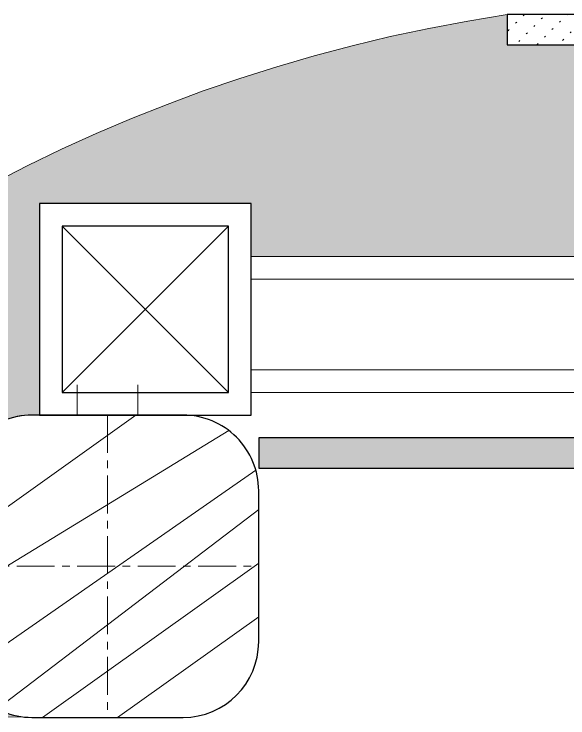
# Model space of a CAD drawing. Header units: millimetres. Extents: x -125260 to 100587, y -21016 to 10224.
# Drawn here: x -119367 to -115704, y -1004 to 3653 of the extents above; entities that cross this region are included whole.
import ezdxf

# ---------------------------------------------------------------- set-up
doc = ezdxf.new("R2010")
doc.units = ezdxf.units.MM
doc.header["$LTSCALE"] = 100
doc.header["$MEASUREMENT"] = 0
doc.linetypes.add('CENTER', pattern=[2, 1.25, -0.25, 0.25, -0.25])
for name, color, linetype, lineweight in [('1', 1, 'Continuous', 18), ('8', 251, 'Continuous', 0), ('AXIS', 10, 'CENTER', 5), ('CON-VIEW', 90, 'Continuous', 30), ('HATCH', 8, 'Continuous', 9)]:
    doc.layers.add(name, color=color, linetype=linetype, lineweight=lineweight)

msp = doc.modelspace()

# ---------------------------------------------------------------- hatches: boundary and pattern name
at = {"layer": '8'}
h = msp.add_hatch(dxfattribs=at)
h.set_pattern_fill('GRASS', color=256, scale=10, angle=298.9)
h.set_pattern_definition([(28.89999999999996, (0, 0), (70.437921930418, 244.0379051269747), [47.625, -311.5852448]), (343.9, (0, 0), (70.43792193880407, 244.0379051560289), [47.625, -206.375]), (73.89999999999996, (0, 0), (-244.0379051560288, 70.43792193880408), [47.62499999999998, -206.3749999999999])])
edge = h.paths.add_edge_path()
edge.add_line((84013.26528787613, -2501.168292760849), (72238.6568248272, -7419.06239593029))
edge.add_line((72238.6568248272, -7419.06239593029), (71500.02111554146, -7433.235993742943))
edge.add_line((71500.02111554146, -7433.235993742943), (71500.02111554146, -7493.355104088783))
edge.add_line((71500.02111554146, -7493.355104088783), (71500.02111577988, -7693.353696584702))
edge.add_line((71500.02111577988, -7693.353696584702), (68200.02111935616, -7693.475291728973))
edge.add_line((68200.02111935616, -7693.475291728973), (68200.0211212635, -7493.475290775299))
edge.add_line((68200.0211212635, -7493.475290775299), (7400.021113157272, -7496.115866184235))
edge.add_line((7400.021113157272, -7496.115866184235), (7400.02109336853, -11050.0001680851))
edge.add_line((7400.02109336853, -11050.0001680851), (-38314.97889947891, -11049.99986755848))
edge.add_line((-38314.97889947891, -11049.99986755848), (-38314.97887969017, -7498.147111773491))
edge.add_line((-38314.97887969017, -7498.147111773491), (-72438.87891340256, -7499.583283185959))
edge.add_line((-72438.87891340256, -7499.583283185959), (-72438.878937006, -11000.20302522182))
edge.add_line((-72438.878937006, -11000.20302522182), (-119747.7458276749, -11000.20261752605))
edge.add_line((-119747.7458276749, -11000.20261752605), (-119747.7458200455, -10500.20261287689))
edge.add_line((-119747.7458200455, -10500.20261287689), (-119747.7457618713, -1000.202613949776))
edge.add_line((-119747.7457618713, -1000.202613949776), (-119314.2249376621, -996.3068087092943))
edge.add_arc((-119249.4961795634, -500.5143218379377), 500.000002163096, 179.9999992584559, 262.56175464530475, ccw=False)
edge.add_line((-119749.4961817265, -500.514315366745), (-119749.4961764084, 499.4856820454916))
edge.add_arc((-119249.4961799447, 499.4856761139198), 499.9999964636227, 84.26082891836921, 179.9999993202919, ccw=False)
edge.add_line((-119199.4961750507, 996.9793906211853), (-119199.496165514, 2399.485680103302))
edge.add_line((-119199.496165514, 2399.485680103302), (-117799.4961624146, 2399.485674977303))
edge.add_line((-117799.4961624146, 2399.485674977303), (-117799.4961657524, 2049.512160778046))
edge.add_line((-117799.4961657524, 2049.512160778046), (-113341.225207639, 2049.512129419654))
edge.add_arc((-115647.8087369163, 849.5121491730206), 2600.062985799594, 27.48570364628458, 90.3988013827072)
edge.add_line((-115665.9060618877, 3449.512152433395), (-116106.6570737362, 3449.512151837349))
edge.add_line((-116106.6570737362, 3449.512151837349), (-116106.6570736925, 3649.512148547674))
edge.add_arc((-114487.0617520463, -6997.906590589138), 10769.89390906058, 98.64904924634347, 270.0860920751314)
edge.add_line((-114470.8790214062, -17767.78834164143), (-88510.37006855011, -17776.21907544136))
edge.add_line((-88510.37006855011, -17776.21907544136), (-73230.20852637291, -17500.20280218124))
edge.add_line((-73230.20852637291, -17500.20280218124), (75369.76525259018, -17500.20431089401))
edge.add_line((75369.76525259018, -17500.20431089401), (90337.26889181137, -10978.82187712193))
edge.add_line((90337.26889181137, -10978.82187712193), (90737.32031178474, -2552.32080078125))
edge.add_line((90737.32031178474, -2552.32080078125), (84013.26528787613, -2501.168292760849))
h = msp.add_hatch(dxfattribs=at)
h.set_pattern_fill('ACAD_ISO07W100', color=256, scale=19.99999999999999, angle=44.99999963163641)
h.set_pattern_definition([(44.99999963163643, (0.02116959336854052, -0.000108757521957159), (-70.71067766404465, 70.71067857326481), [9.99999999999988, -59.99999999999912])])
edge = h.paths.add_edge_path()
edge.add_arc((-115647.8087300322, 849.5121519227876), 2800.062982107615, 359.9999996627017, 450.3842950222928)
edge.add_line((-115666.5892092804, 3649.512151452887), (-116106.6570712328, 3649.512152896787))
edge.add_line((-116106.6570712328, 3649.512152896787), (-116106.6570738071, 3449.512151823554))
edge.add_line((-116106.6570738071, 3449.512151823554), (-115665.9060614066, 3449.512152241601))
edge.add_arc((-115647.8087306236, 849.5121521185674), 2600.062982702774, -3.528095930960262e-07, 90.39880151125152, ccw=False)
edge.add_line((-113047.7457479208, 849.5121361081838), (-112847.7457479246, 849.5121354389121))
h = msp.add_hatch(dxfattribs=at)
h.set_pattern_fill('ACAD_ISO07W100', color=256, scale=19.99999999999999, angle=44.99999963163641)
h.set_pattern_definition([(44.99999963163641, (0.02116959336854052, -0.000108757521957159), (-70.71067766404465, 70.71067857326481), [9.999999999999993, -59.99999999999983])])
h.paths.add_polyline_path([(-117747.7457508084, 649.5121643801103), (-113047.7457492875, 649.5121354192961), (-113047.7458006171, -7400.202670547238), (-112847.745803036, -7400.202671985317), (-112847.745749509, 849.5121263670153), (-117747.7457485496, 849.5121628579218)])
at = {"layer": 'HATCH', "ltscale": 0.5}
h = msp.add_hatch(dxfattribs=at)
h.set_pattern_fill('ANSI31', color=256, scale=99.99999999999996, angle=349.8311383166031, style=0)
h.set_pattern_definition([(34.83113831660312, (-605443054.520737, -1193201900.715936), (-181.3432206817089, 260.6163584903773), [])])
edge = h.paths.add_edge_path()
edge.add_line((-119249.4961848224, -1000.514317843539), (-118249.4961848626, -1000.514324311574))
edge.add_arc((-118249.4961808649, -500.5143231495167), 499.9999999999987, 269.9999996259428, 359.9999996259428)
edge.add_line((-117749.496181942, -500.5143261275371), (-117749.4961753141, 499.485673871699))
edge.add_arc((-118249.4961745507, 499.4856778230169), 499.9999999999987, -3.740574854501104e-07, 89.99999962594278)
edge.add_line((-118249.4961712833, 999.4856776853558), (-119249.4961712432, 999.485684153391))
edge.add_arc((-119249.496176121, 499.4856826876639), 499.9999999999987, 89.99999962594278, 179.9999996259428)
edge.add_line((-119749.4961756701, 499.4856818651315), (-119749.496182298, -500.5143181341045))
edge.add_arc((-119249.4961835193, -500.514318465197), 499.9999999999987, 179.9999996259428, 269.9999996259428)

# ---------------------------------------------------------------- linework, layer by layer
at = {"flags": 128}
msp.add_lwpolyline([(-112847.7457479246, 849.5121354389121, 0.4161794286758063), (-115666.5892092804, 3649.512151452887), (-116106.6570712328, 3649.512152896787), (-116106.6570738071, 3449.512151823554), (-115665.9060614066, 3449.512152241601, -0.416253690500508), (-113047.7457479208, 849.5121361081838)], format="xyb", close=True, dxfattribs=at)
msp.add_lwpolyline([(-119199.4961714384, 999.4856840338325), (-117799.4961723949, 999.4856704383856), (-117799.4961625005, 2399.485675341391), (-119199.4961658874, 2399.485680140031)], close=True, dxfattribs=at)
msp.add_lwpolyline([(-119049.4961705359, 1149.485681892082), (-117949.496171672, 1149.485674984695), (-117949.4961653455, 2249.485665284388), (-119049.4961632704, 2249.485683882842)], close=True)
msp.add_lwpolyline([(-117747.7457508084, 649.5121643801103), (-113047.7457492875, 649.5121354192961), (-113047.7458006171, -7400.202670547238), (-112847.745803036, -7400.202671985317), (-112847.745749509, 849.5121263670153), (-117747.7457485496, 849.5121628579218), (-117747.7457508084, 649.5121643801103)], dxfattribs=at)
at = {"layer": '1'}
for p, q in [((-117949.4961653455, 2249.485665284388), (-119049.4961705359, 1149.485681892082)), ((-119049.4961632704, 2249.485683882842), (-117949.496171672, 1149.485674984695))]:
    msp.add_line(p, q, dxfattribs=at)
at = {"layer": '8', "ltscale": 0.5}
for p, q in [((-118949.4961729177, 999.512171340466), (-118949.4961723822, 1199.48567915085)), ((-118549.4961728921, 999.5121677530115), (-118549.4961726674, 1199.485674358148))]:
    msp.add_line(p, q, dxfattribs=at)
at = {"layer": '8'}
msp.add_lwpolyline([(-38314.97887969017, -7498.147111773491), (-72438.87891340256, -7499.583283185959), (-72438.878937006, -11000.20302522182), (-119747.7458276749, -11000.20261752605), (-119747.7458200455, -10500.20261287689), (-119747.7457618713, -1000.202613949776), (-119314.2249376621, -996.3068087092943, -0.376681009515013), (-119749.4961817265, -500.514315366745), (-119749.4961764084, 499.4856820454916, -0.4438656907996663), (-119199.4961750507, 996.9793906211853), (-119199.496165514, 2399.485680103302), (-117799.4961624146, 2399.485674977303), (-117799.4961657524, 2049.512160778046), (-113341.225207639, 2049.512129419654, 0.2816198690366987), (-115665.9060618877, 3449.512152433395), (-116106.6570737362, 3449.512151837349), (-116106.6570736925, 3649.512148547674, 0.9279331923253711), (-114470.8790214062, -17767.78834164143), (-88510.37006855011, -17776.21907544136), (-73230.20852637291, -17500.20280218124), (75369.76525259018, -17500.20431089401)], format="xyb", dxfattribs=at)
at = {"layer": '8', "ltscale": 5, "flags": 128}
msp.add_lwpolyline([(-117799.4961718945, 1149.512164931919), (-89449.49617209476, 1149.51197847107), (-89449.4961664687, 2049.511977708957), (-117799.4961666859, 2049.512161636085)], close=True, dxfattribs=at)
for points in [[(-117799.4961674678, 1899.512163479929), (-89449.49616752392, 1899.511922881997)], [(-89449.49617104478, 1299.511977300979), (-117799.4961709645, 1299.512134301942)]]:
    msp.add_lwpolyline(points, dxfattribs=at)
at = {"layer": 'AXIS', "ltscale": 2}
for p, q in [((-118749.6450245961, 999.4856805852032), (-118749.6450385979, -1000.514322479605)), ((-119749.4961777395, -0.4989643623703159), (-117749.496181774, -0.503197070909664))]:
    msp.add_line(p, q, dxfattribs=at)
at = {"layer": 'CON-VIEW', "flags": 128}
msp.add_lwpolyline([(-119249.4961848224, -1000.514317843539), (-118249.4961850431, -1000.514326361648, 0.4142135623730833), (-117749.496181942, -500.5143261275371), (-117749.4961757346, 499.4856735164649, 0.4142135623730953), (-118249.4961712833, 999.4856776853558), (-119249.4961739233, 999.485674559779, 0.4142135623731064), (-119749.4961756701, 499.4856818651315), (-119749.4961811113, -500.5143148988136, 0.414213562373095)], format="xyb", close=True, dxfattribs=at)

doc.saveas('drawing.dxf')
